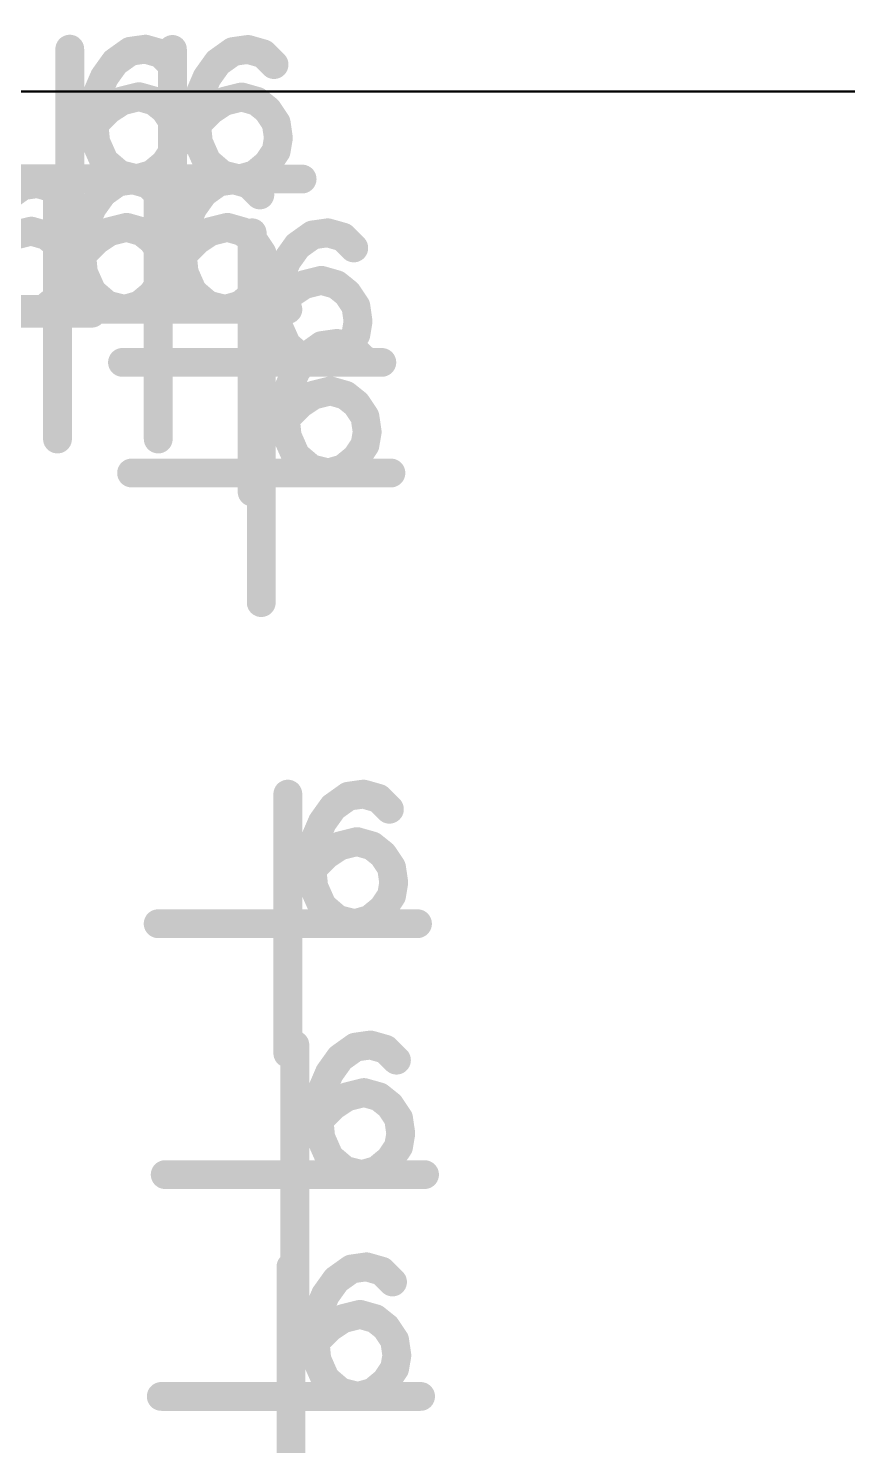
# Model space of a CAD drawing. Header units: millimetres. Extents: x 3362 to 3827, y -139 to 191.
# Drawn here: x 3531.88 to 3535.49, y 20.09 to 26.34 of the extents above; entities that cross this region are included whole.
import ezdxf

# ---------------------------------------------------------------- set-up
doc = ezdxf.new("R2010")
doc.units = ezdxf.units.MM
doc.header["$LTSCALE"] = 23.1
doc.layers.get('0').update_dxf_attribs({"linetype": 'CONTINUOUS'})

# ---------------------------------------------------------------- blocks, each defined once
blk = doc.blocks.new('PAD_R1')
at = {"const_width": 0.5}
blk.add_lwpolyline([(0.25, 0, 1), (-0.25, 0, 1)], format="xyb", close=True, dxfattribs=at)

msp = doc.modelspace()

# ---------------------------------------------------------------- linework, layer by layer
for points, const_width in [([(3532.3495, 26.3045), (3532.3672, 26.1788)], 0.0672), ([(3532.4424, 26.2979), (3532.4076, 26.1758)], 0.0695), ([(3532.8021, 26.3033), (3532.8198, 26.1775)], 0.0672), ([(3532.8951, 26.2966), (3532.8602, 26.1745)], 0.0695), ([(3532.0584, 26.2464), (3532.0584, 25.1034)], 0.127), ([(3532.2547, 26.2647), (3532.3286, 26.1614)], 0.0821), ([(3532.5272, 26.2483), (3532.4374, 26.1585)], 0.0675), ([(3532.511, 26.2451), (3532.511, 25.1021)], 0.127), ([(3532.7074, 26.2635), (3532.7812, 26.1602)], 0.0821), ([(3532.9798, 26.2471), (3532.89, 26.1573)], 0.0675), ([(3532.1828, 26.1928), (3532.2862, 26.1191)], 0.0818), ([(3532.6355, 26.1916), (3532.7388, 26.1178)], 0.0818), ([(3532.1381, 26.1143), (3532.2548, 26.0642)], 0.0727), ([(3532.3097, 26.0889), (3532.3405, 25.9657)], 0.0785), ([(3532.5907, 26.1131), (3532.7074, 26.0629)], 0.0727), ([(3532.7623, 26.0876), (3532.7931, 25.9644)], 0.0785), ([(3532.1136, 26.0282), (3532.2391, 26.0089)], 0.0754), ([(3532.2232, 26.0515), (3532.2936, 25.9459)], 0.0687), ([(3532.414, 26.0884), (3532.3791, 25.9662)], 0.0695), ([(3532.4934, 26.0482), (3532.414, 25.9492)], 0.0609), ([(3532.5662, 26.027), (3532.6917, 26.0077)], 0.0754), ([(3532.6758, 26.0503), (3532.7462, 25.9446)], 0.0687), ([(3532.8666, 26.0871), (3532.8318, 25.965)], 0.0695), ([(3532.9461, 26.047), (3532.8666, 25.9479)], 0.0609), ([(3532.106, 25.9788), (3532.2315, 25.9595)], 0.0754), ([(3532.1515, 25.9912), (3532.2413, 25.9014)], 0.0945), ([(3532.5493, 25.9863), (3532.4437, 25.9159)], 0.0687), ([(3532.5586, 25.9776), (3532.6841, 25.9583)], 0.0754), ([(3532.6041, 25.9899), (3532.6939, 25.9001)], 0.0945), ([(3533.002, 25.985), (3532.8963, 25.9146)], 0.0687), ([(3532.1047, 25.878), (3532.231, 25.8908)], 0.0955), ([(3532.5573, 25.8767), (3532.6836, 25.8896)], 0.0955), ([(3532.5832, 25.8982), (3532.4575, 25.88)], 0.0675), ([(3533.0359, 25.8969), (3532.9102, 25.8788)], 0.0675), ([(3532.1337, 25.7682), (3532.2498, 25.8197)], 0.0939), ([(3532.2029, 25.6742), (3532.2854, 25.7707)], 0.0879), ([(3532.5493, 25.7348), (3532.4437, 25.8052)], 0.0687), ([(3532.583, 25.8166), (3532.4578, 25.8377)], 0.058), ([(3532.5863, 25.767), (3532.7024, 25.8185)], 0.0939), ([(3532.6555, 25.673), (3532.7381, 25.7695)], 0.0879), ([(3533.002, 25.7335), (3532.8963, 25.8039)], 0.0687), ([(3533.0356, 25.8153), (3532.9104, 25.8364)], 0.058), ([(3532.3003, 25.6228), (3532.3311, 25.746)], 0.0785), ([(3532.2954, 25.7285), (3532.3131, 25.6027)], 0.0672), ([(3532.3883, 25.7218), (3532.3535, 25.5997)], 0.0695), ([(3532.4045, 25.6233), (3532.3696, 25.7454)], 0.0692), ([(3532.4895, 25.6688), (3532.4083, 25.7665)], 0.0743), ([(3532.7393, 25.7285), (3532.7571, 25.6027)], 0.0672), ([(3532.7529, 25.6215), (3532.7837, 25.7447)], 0.0785), ([(3532.8323, 25.7218), (3532.7975, 25.5997)], 0.0695), ([(3532.8571, 25.6221), (3532.8222, 25.7442)], 0.0692), ([(3532.9421, 25.6676), (3532.8609, 25.7652)], 0.0743), ([(3532.6299, 25.6749), (3531.4869, 25.6749)], 0.127), ([(3531.78, 25.6719), (3531.8539, 25.5686)], 0.0821), ([(3531.8747, 25.7117), (3531.8925, 25.586)], 0.0672), ([(3533.0825, 25.6736), (3531.9395, 25.6736)], 0.127), ([(3531.9677, 25.7051), (3531.9329, 25.5829)], 0.0695), ([(3532.0525, 25.6555), (3531.9627, 25.5657)], 0.0675), ([(3532.0043, 25.6703), (3532.0043, 24.5273)], 0.127), ([(3532.2006, 25.6887), (3532.2745, 25.5854)], 0.0821), ([(3532.4731, 25.6723), (3532.3833, 25.5825)], 0.0675), ([(3532.4483, 25.6703), (3532.4483, 24.5273)], 0.127), ([(3532.6446, 25.6887), (3532.7185, 25.5854)], 0.0821), ([(3532.9171, 25.6723), (3532.8273, 25.5825)], 0.0675), ([(3532.1287, 25.6168), (3532.2321, 25.543)], 0.0818), ([(3532.5727, 25.6168), (3532.6761, 25.543)], 0.0818), ([(3532.084, 25.5383), (3532.2007, 25.4881)], 0.0727), ([(3532.5279, 25.5383), (3532.6446, 25.4881)], 0.0727), ([(3531.8349, 25.4961), (3531.8657, 25.3729)], 0.0785), ([(3531.9393, 25.4955), (3531.9044, 25.3734)], 0.0695), ([(3532.1691, 25.4755), (3532.2395, 25.3698)], 0.0687), ([(3532.2556, 25.5128), (3532.2864, 25.3896)], 0.0785), ([(3532.3599, 25.5123), (3532.325, 25.3901)], 0.0695), ([(3532.4393, 25.4722), (3532.3599, 25.3731)], 0.0609), ([(3532.6131, 25.4755), (3532.6835, 25.3698)], 0.0687), ([(3532.6996, 25.5128), (3532.7303, 25.3896)], 0.0785), ([(3532.8039, 25.5123), (3532.769, 25.3901)], 0.0695), ([(3532.8833, 25.4722), (3532.8039, 25.3731)], 0.0609), ([(3532.8623, 25.4366), (3532.8623, 24.2936)], 0.127), ([(3533.1534, 25.4948), (3533.1711, 25.369)], 0.0672), ([(3533.2463, 25.4882), (3533.2115, 25.366)], 0.0695), ([(3532.0187, 25.4554), (3531.9393, 25.3563)], 0.0609), ([(3532.0519, 25.4028), (3532.1774, 25.3835)], 0.0754), ([(3532.0595, 25.4522), (3532.185, 25.4329)], 0.0754), ([(3532.0974, 25.4151), (3532.1872, 25.3253)], 0.0945), ([(3532.4952, 25.4102), (3532.3896, 25.3398)], 0.0687), ([(3532.4959, 25.4028), (3532.6214, 25.3835)], 0.0754), ([(3532.5035, 25.4522), (3532.629, 25.4329)], 0.0754), ([(3532.5414, 25.4151), (3532.6312, 25.3253)], 0.0945), ([(3532.9392, 25.4102), (3532.8336, 25.3398)], 0.0687), ([(3533.0586, 25.455), (3533.1325, 25.3517)], 0.0821), ([(3533.3311, 25.4386), (3533.2413, 25.3488)], 0.0675), ([(3532.0746, 25.3935), (3531.969, 25.323)], 0.0687), ([(3532.9867, 25.3831), (3533.0901, 25.3093)], 0.0818), ([(3532.1085, 25.3054), (3531.9828, 25.2872)], 0.0675), ([(3532.0506, 25.3019), (3532.1769, 25.3148)], 0.0955), ([(3532.5291, 25.3221), (3532.4034, 25.304)], 0.0675), ([(3532.4946, 25.3019), (3532.6209, 25.3148)], 0.0955), ([(3532.9731, 25.3221), (3532.8474, 25.304)], 0.0675), ([(3532.942, 25.3046), (3533.0587, 25.2544)], 0.0727), ([(3533.1136, 25.2791), (3533.1444, 25.1559)], 0.0785), ([(3533.2179, 25.2786), (3533.1831, 25.1565)], 0.0695), ([(3532.1083, 25.2237), (3531.983, 25.2449)], 0.058), ([(3532.0796, 25.1922), (3532.1957, 25.2437)], 0.0939), ([(3532.4952, 25.1587), (3532.3896, 25.2291)], 0.0687), ([(3532.5289, 25.2405), (3532.4037, 25.2616)], 0.058), ([(3532.5236, 25.1922), (3532.6396, 25.2437)], 0.0939), ([(3532.9392, 25.1587), (3532.8336, 25.2291)], 0.0687), ([(3532.9729, 25.2405), (3532.8477, 25.2616)], 0.058), ([(3532.9175, 25.2185), (3533.043, 25.1992)], 0.0754), ([(3533.0271, 25.2418), (3533.0975, 25.1361)], 0.0687), ([(3533.2974, 25.2385), (3533.2179, 25.1394)], 0.0609), ([(3531.8255, 25.03), (3531.8563, 25.1532)], 0.0785), ([(3531.9298, 25.0305), (3531.8948, 25.1526)], 0.0692), ([(3532.0147, 25.076), (3531.9336, 25.1737)], 0.0743), ([(3532.0746, 25.1419), (3531.969, 25.2124)], 0.0687), ([(3532.1488, 25.0982), (3532.2313, 25.1947)], 0.0879), ([(3532.2462, 25.0467), (3532.277, 25.1699)], 0.0785), ([(3532.3504, 25.0473), (3532.3155, 25.1694)], 0.0692), ([(3532.4354, 25.0927), (3532.3542, 25.1904)], 0.0743), ([(3532.5928, 25.0982), (3532.6753, 25.1947)], 0.0879), ([(3532.6902, 25.0467), (3532.721, 25.1699)], 0.0785), ([(3532.7944, 25.0473), (3532.7595, 25.1694)], 0.0692), ([(3532.8794, 25.0927), (3532.7982, 25.1904)], 0.0743), ([(3532.9099, 25.1691), (3533.0354, 25.1498)], 0.0754), ([(3532.9554, 25.1814), (3533.0452, 25.0916)], 0.0945), ([(3533.3533, 25.1766), (3533.2476, 25.1061)], 0.0687), ([(3532.1551, 25.082), (3531.0121, 25.082)], 0.127), ([(3532.5758, 25.0988), (3531.4328, 25.0988)], 0.127), ([(3533.0198, 25.0988), (3531.8768, 25.0988)], 0.127), ([(3532.9086, 25.0682), (3533.0349, 25.0811)], 0.0955), ([(3533.3871, 25.0884), (3533.2615, 25.0703)], 0.0675), ([(3532.9024, 24.9489), (3532.9024, 23.8059)], 0.127), ([(3532.9376, 24.9585), (3533.0537, 25.01)], 0.0939), ([(3533.0068, 24.8645), (3533.0894, 24.961)], 0.0879), ([(3533.0988, 24.9673), (3533.1726, 24.864)], 0.0821), ([(3533.1935, 25.0071), (3533.2113, 24.8814)], 0.0672), ([(3533.3533, 24.925), (3533.2476, 24.9955)], 0.0687), ([(3533.2865, 25.0005), (3533.2516, 24.8783)], 0.0695), ([(3533.3869, 25.0068), (3533.2617, 25.028)], 0.058), ([(3533.0269, 24.8954), (3533.1302, 24.8216)], 0.0818), ([(3533.1042, 24.813), (3533.135, 24.9362)], 0.0785), ([(3533.2084, 24.8136), (3533.1735, 24.9357)], 0.0692), ([(3533.2934, 24.8591), (3533.2122, 24.9568)], 0.0743), ([(3533.3712, 24.9509), (3533.2814, 24.8611)], 0.0675), ([(3533.4338, 24.8651), (3532.2908, 24.8651)], 0.127), ([(3532.9821, 24.8169), (3533.0988, 24.7668)], 0.0727), ([(3533.1537, 24.7915), (3533.1845, 24.6683)], 0.0785), ([(3533.258, 24.7909), (3533.2232, 24.6688)], 0.0695), ([(3532.9576, 24.7308), (3533.0831, 24.7115)], 0.0754), ([(3533.0672, 24.7541), (3533.1376, 24.6484)], 0.0687), ([(3533.3375, 24.7508), (3533.258, 24.6517)], 0.0609), ([(3532.95, 24.6814), (3533.0755, 24.6621)], 0.0754), ([(3532.9956, 24.6937), (3533.0853, 24.6039)], 0.0945), ([(3533.3934, 24.6889), (3533.2877, 24.6184)], 0.0687), ([(3532.9487, 24.5806), (3533.075, 24.5934)], 0.0955), ([(3533.4273, 24.6008), (3533.3016, 24.5826)], 0.0675), ([(3532.9777, 24.4708), (3533.0938, 24.5223)], 0.0939), ([(3533.427, 24.5191), (3533.3018, 24.5403)], 0.058), ([(3533.0469, 24.3768), (3533.1295, 24.4733)], 0.0879), ([(3533.3335, 24.3714), (3533.2523, 24.4691)], 0.0743), ([(3533.3934, 24.4373), (3533.2877, 24.5078)], 0.0687), ([(3533.4739, 24.3774), (3532.3309, 24.3774)], 0.127), ([(3533.1443, 24.3254), (3533.1751, 24.4486)], 0.0785), ([(3533.2486, 24.3259), (3533.2136, 24.448)], 0.0692), ([(3533.0195, 22.9616), (3533.0195, 21.8186)], 0.127), ([(3533.2159, 22.98), (3533.2897, 22.8767)], 0.0821), ([(3533.3106, 23.0198), (3533.3283, 22.8941)], 0.0672), ([(3533.4036, 23.0132), (3533.3687, 22.891)], 0.0695), ([(3533.144, 22.9081), (3533.2473, 22.8343)], 0.0818), ([(3533.4883, 22.9636), (3533.3985, 22.8738)], 0.0675), ([(3533.0992, 22.8296), (3533.2159, 22.7795)], 0.0727), ([(3533.2708, 22.8042), (3533.3016, 22.681)], 0.0785), ([(3533.3751, 22.8036), (3533.3403, 22.6815)], 0.0695), ([(3533.0747, 22.7435), (3533.2002, 22.7242)], 0.0754), ([(3533.1126, 22.7064), (3533.2024, 22.6166)], 0.0945), ([(3533.1843, 22.7668), (3533.2547, 22.6612)], 0.0687), ([(3533.4546, 22.7635), (3533.3751, 22.6645)], 0.0609), ([(3533.0671, 22.6941), (3533.1926, 22.6748)], 0.0754), ([(3533.5105, 22.7016), (3533.4048, 22.6311)], 0.0687), ([(3533.0658, 22.5933), (3533.1921, 22.6061)], 0.0955), ([(3533.5444, 22.6135), (3533.4187, 22.5953)], 0.0675), ([(3533.0948, 22.4835), (3533.2109, 22.535)], 0.0939), ([(3533.5441, 22.5318), (3533.4189, 22.553)], 0.058), ([(3533.164, 22.3895), (3533.2466, 22.486)], 0.0879), ([(3533.2614, 22.3381), (3533.2922, 22.4613)], 0.0785), ([(3533.4506, 22.3841), (3533.3694, 22.4818)], 0.0743), ([(3533.5105, 22.45), (3533.4048, 22.5205)], 0.0687), ([(3533.591, 22.3901), (3532.448, 22.3901)], 0.127), ([(3533.3656, 22.3386), (3533.3307, 22.4607)], 0.0692), ([(3533.3416, 21.9134), (3533.3593, 21.7876)], 0.0672), ([(3533.4346, 21.9068), (3533.3997, 21.7846)], 0.0695), ([(3533.0505, 21.8552), (3533.0505, 20.7122)], 0.127), ([(3533.2469, 21.8736), (3533.3207, 21.7703)], 0.0821), ([(3533.5193, 21.8572), (3533.4295, 21.7674)], 0.0675), ([(3533.1749, 21.8017), (3533.2783, 21.7279)], 0.0818), ([(3533.1302, 21.7232), (3533.2469, 21.673)], 0.0727), ([(3533.2153, 21.6604), (3533.2857, 21.5547)], 0.0687), ([(3533.3018, 21.6977), (3533.3326, 21.5745)], 0.0785), ([(3533.4061, 21.6972), (3533.3713, 21.5751)], 0.0695), ([(3533.4856, 21.6571), (3533.4061, 21.558)], 0.0609), ([(3533.0981, 21.5877), (3533.2236, 21.5684)], 0.0754), ([(3533.1057, 21.6371), (3533.2312, 21.6178)], 0.0754), ([(3533.1436, 21.6), (3533.2334, 21.5102)], 0.0945), ([(3533.5415, 21.5952), (3533.4358, 21.5247)], 0.0687), ([(3533.0968, 21.4868), (3533.2231, 21.4997)], 0.0955), ([(3533.5754, 21.507), (3533.4497, 21.4889)], 0.0675), ([(3533.1258, 21.3771), (3533.2419, 21.4286)], 0.0939), ([(3533.5415, 21.3436), (3533.4358, 21.4141)], 0.0687), ([(3533.5751, 21.4254), (3533.4499, 21.4466)], 0.058), ([(3533.195, 21.2831), (3533.2776, 21.3796)], 0.0879), ([(3533.2924, 21.2316), (3533.3232, 21.3548)], 0.0785), ([(3533.3966, 21.2322), (3533.3617, 21.3543)], 0.0692), ([(3533.4816, 21.2777), (3533.4004, 21.3754)], 0.0743), ([(3533.622, 21.2837), (3532.479, 21.2837)], 0.127), ([(3533.0332, 20.8771), (3533.0332, 19.7341)], 0.127), ([(3533.2296, 20.8954), (3533.3034, 20.7921)], 0.0821), ([(3533.3243, 20.9352), (3533.3421, 20.8095)], 0.0672), ([(3533.4173, 20.9286), (3533.3824, 20.8065)], 0.0695), ([(3533.502, 20.879), (3533.4122, 20.7892)], 0.0675), ([(3533.1577, 20.8235), (3533.261, 20.7497)], 0.0818), ([(3533.1129, 20.745), (3533.2296, 20.6949)], 0.0727), ([(3533.2845, 20.7196), (3533.3153, 20.5964)], 0.0785), ([(3533.3888, 20.719), (3533.354, 20.5969)], 0.0695), ([(3533.0884, 20.6589), (3533.214, 20.6396)], 0.0754), ([(3533.198, 20.6822), (3533.2685, 20.5766)], 0.0687), ([(3533.4683, 20.6789), (3533.3888, 20.5799)], 0.0609), ([(3533.0808, 20.6095), (3533.2064, 20.5902)], 0.0754), ([(3533.1264, 20.6219), (3533.2162, 20.5321)], 0.0945), ([(3533.5242, 20.617), (3533.4185, 20.5466)], 0.0687), ([(3533.0795, 20.5087), (3533.2059, 20.5215)], 0.0955), ([(3533.5581, 20.5289), (3533.4324, 20.5107)], 0.0675), ([(3533.1085, 20.3989), (3533.2246, 20.4504)], 0.0939), ([(3533.1777, 20.3049), (3533.2603, 20.4014)], 0.0879), ([(3533.5242, 20.3655), (3533.4185, 20.4359)], 0.0687), ([(3533.5579, 20.4473), (3533.4326, 20.4684)], 0.058), ([(3533.2751, 20.2535), (3533.3059, 20.3767)], 0.0785), ([(3533.3794, 20.254), (3533.3444, 20.3761)], 0.0692), ([(3533.4643, 20.2995), (3533.3832, 20.3972)], 0.0743), ([(3533.6047, 20.3056), (3532.4617, 20.3056)], 0.127)]:
    msp.add_lwpolyline(points, dxfattribs=dict(const_width=const_width))
at = {"const_width": 0.0102}
msp.add_lwpolyline([(3613.171, 13.4595), (3613.171, 25.0594, 0.414215), (3612.171, 26.0594), (3581.1629, 26.0594, 0.202312), (3570.3468, 21.4963, -0.202309), (3569.2724, 21.0429), (3563.7726, 21.0429, -0.202309), (3562.6981, 21.4963, 0.202312), (3551.882, 26.0594), (3530.351, 26.0594, 0.414215), (3529.351, 25.0594), (3529.351, 13.4595, 0.414215), (3530.351, 12.4595), (3551.4675, 12.4595, -0.196013), (3553.2153, 11.7468, 0.196007), (3563.7726, 7.443), (3569.2724, 7.443, 0.196007), (3579.8297, 11.7468, -0.196013), (3581.5774, 12.4595), (3612.171, 12.4595, 0.414215)], format="xyb", close=True, dxfattribs=at)

# ---------------------------------------------------------------- block references
at = {"xscale": 0.127, "yscale": 0.127}
for p in [(3532.0584, 26.2464), (3532.2583, 26.1892), (3532.3251, 26.237), (3532.3916, 26.2464), (3532.4584, 26.2273), (3532.511, 26.2451), (3532.7109, 26.1879), (3532.7777, 26.2357), (3532.8442, 26.2451), (3532.911, 26.226), (3532.2108, 26.1227), (3532.5062, 26.1796), (3532.9588, 26.1783), (3532.6634, 26.1214), (3532.1821, 26.0559), (3532.287, 26.0178), (3532.3632, 26.0368), (3532.43, 26.0178), (3532.6347, 26.0546), (3532.7396, 26.0165), (3532.8158, 26.0355), (3532.8826, 26.0165), (3532.2298, 25.9797), (3532.4775, 25.9797), (3532.6824, 25.9784), (3532.9301, 25.9784), (3532.163, 25.9319), (3532.163, 25.9129), (3532.5156, 25.9225), (3532.6156, 25.9306), (3532.6156, 25.9116), (3532.9682, 25.9212), (3532.1727, 25.8369), (3532.5252, 25.8557), (3532.6253, 25.8356), (3532.9778, 25.8544), (3532.2108, 25.7511), (3532.5156, 25.7986), (3532.6634, 25.7498), (3532.9682, 25.7973), (3532.2776, 25.6939), (3532.4203, 25.6939), (3532.4775, 25.7414), (3532.7302, 25.6926), (3532.8729, 25.6926), (3532.9301, 25.7401), (3531.8503, 25.6441), (3531.9169, 25.6535), (3531.9395, 25.6736), (3531.9837, 25.6345), (3532.0043, 25.6703), (3532.271, 25.6609), (3532.3375, 25.6703), (3532.3538, 25.6749), (3532.4043, 25.6512), (3532.4483, 25.6703), (3532.6299, 25.6749), (3532.715, 25.6609), (3532.7815, 25.6703), (3532.8064, 25.6736), (3532.8483, 25.6512), (3533.0825, 25.6736), (3532.0314, 25.5867), (3532.2042, 25.6131), (3532.4521, 25.6035), (3532.6482, 25.6131), (3532.8961, 25.6035), (3532.1567, 25.5466), (3532.6007, 25.5466), (3531.8884, 25.444), (3532.128, 25.4798), (3532.2329, 25.4417), (3532.3091, 25.4607), (3532.3759, 25.4417), (3532.572, 25.4798), (3532.6769, 25.4417), (3532.7531, 25.4607), (3532.8199, 25.4417), (3532.8623, 25.4366), (3533.1955, 25.4366), (3531.9552, 25.4249), (3532.0027, 25.3868), (3532.1757, 25.4036), (3532.4234, 25.4036), (3532.6197, 25.4036), (3532.8674, 25.4036), (3533.0622, 25.3795), (3533.129, 25.4272), (3533.2623, 25.4176), (3532.0408, 25.3297), (3532.1089, 25.3558), (3532.1089, 25.3368), (3532.4615, 25.3464), (3532.5529, 25.3558), (3532.5529, 25.3368), (3532.9055, 25.3464), (3533.0147, 25.3129), (3533.3101, 25.3698), (3532.0505, 25.2629), (3532.1186, 25.2608), (3532.4711, 25.2796), (3532.5626, 25.2608), (3532.9151, 25.2796), (3532.0408, 25.2057), (3532.4615, 25.2225), (3532.9055, 25.2225), (3532.986, 25.2461), (3533.0909, 25.208), (3533.1671, 25.2271), (3533.2339, 25.208), (3532.0027, 25.1486), (3532.1567, 25.175), (3532.4234, 25.1653), (3532.6007, 25.175), (3532.8674, 25.1653), (3533.0337, 25.1699), (3533.2814, 25.1699), (3531.8768, 25.0988), (3531.879, 25.082), (3531.9456, 25.1011), (3532.0584, 25.1034), (3532.1551, 25.082), (3532.2235, 25.1178), (3532.2997, 25.0988), (3532.3662, 25.1178), (3532.511, 25.1021), (3532.5758, 25.0988), (3532.6675, 25.1178), (3532.7437, 25.0988), (3532.8102, 25.1178), (3532.9669, 25.1222), (3532.9669, 25.1031), (3533.0198, 25.0988), (3533.3195, 25.1128), (3532.9766, 25.0272), (3533.3291, 25.046), (3532.9024, 24.9489), (3533.0147, 24.9413), (3533.1691, 24.9395), (3533.2357, 24.9489), (3533.3195, 24.9888), (3533.0815, 24.8842), (3533.1023, 24.8918), (3533.2242, 24.8842), (3533.2814, 24.9317), (3533.3025, 24.9299), (3533.3502, 24.8821), (3532.2908, 24.8651), (3533.0548, 24.8252), (3533.1577, 24.8651), (3533.4338, 24.8651), (3533.0261, 24.7584), (3533.131, 24.7203), (3533.2072, 24.7394), (3533.274, 24.7203), (3533.0071, 24.6345), (3533.0739, 24.6822), (3533.3215, 24.6822), (3533.3596, 24.6251), (3533.0071, 24.6154), (3532.0043, 24.5273), (3532.4483, 24.5273), (3533.0167, 24.5395), (3533.3596, 24.5011), (3533.3693, 24.5583), (3533.0548, 24.4536), (3533.3215, 24.444), (3532.3309, 24.3774), (3533.1216, 24.3965), (3533.1978, 24.3774), (3533.2644, 24.3965), (3533.4739, 24.3774), (3532.8623, 24.2936), (3532.9024, 23.8059), (3533.0195, 22.9616), (3533.2862, 22.9522), (3533.3527, 22.9616), (3533.4196, 22.9426), (3533.2194, 22.9045), (3533.4673, 22.8948), (3533.1719, 22.8379), (3533.1432, 22.7711), (3533.3243, 22.7521), (3533.191, 22.6949), (3533.2481, 22.733), (3533.3911, 22.733), (3533.4386, 22.6949), (3533.1242, 22.6472), (3533.1242, 22.6281), (3533.4767, 22.6378), (3533.4864, 22.571), (3533.1338, 22.5522), (3533.4767, 22.5138), (3533.1719, 22.4663), (3533.4386, 22.4567), (3532.448, 22.3901), (3533.2387, 22.4092), (3533.3149, 22.3901), (3533.3815, 22.4092), (3533.591, 22.3901), (3533.0195, 21.8186), (3533.0505, 21.8552), (3533.3172, 21.8458), (3533.3837, 21.8552), (3533.4505, 21.8362), (3533.2504, 21.7981), (3533.4983, 21.7884), (3533.2029, 21.7315), (3533.1742, 21.6647), (3533.2791, 21.6266), (3533.3553, 21.6457), (3533.4221, 21.6266), (3533.2219, 21.5885), (3533.4696, 21.5885), (3533.1551, 21.5408), (3533.1551, 21.5217), (3533.5077, 21.5314), (3533.1648, 21.4458), (3533.5173, 21.4646), (3533.5077, 21.4074), (3533.2029, 21.3599), (3533.4696, 21.3503), (3532.479, 21.2837), (3533.2697, 21.3028), (3533.3459, 21.2837), (3533.4124, 21.3028), (3533.622, 21.2837), (3533.0332, 20.8771), (3533.3665, 20.8771), (3533.2331, 20.8199), (3533.2999, 20.8677), (3533.4333, 20.858), (3533.481, 20.8103), (3533.1856, 20.7534), (3533.0505, 20.7122), (3533.1569, 20.6866), (3533.2618, 20.6485), (3533.338, 20.6675), (3533.4048, 20.6485), (3533.1379, 20.5626), (3533.2047, 20.6104), (3533.4523, 20.6104), (3533.1379, 20.5436), (3533.4904, 20.5532), (3533.1475, 20.4676), (3533.5001, 20.4864), (3533.1856, 20.3818), (3533.4904, 20.4293), (3533.2524, 20.3246), (3533.3952, 20.3246), (3533.4523, 20.3721), (3532.4617, 20.3056), (3533.3286, 20.3056), (3533.6047, 20.3056)]:
    msp.add_blockref('PAD_R1', p, dxfattribs=at)

doc.saveas('drawing.dxf')
